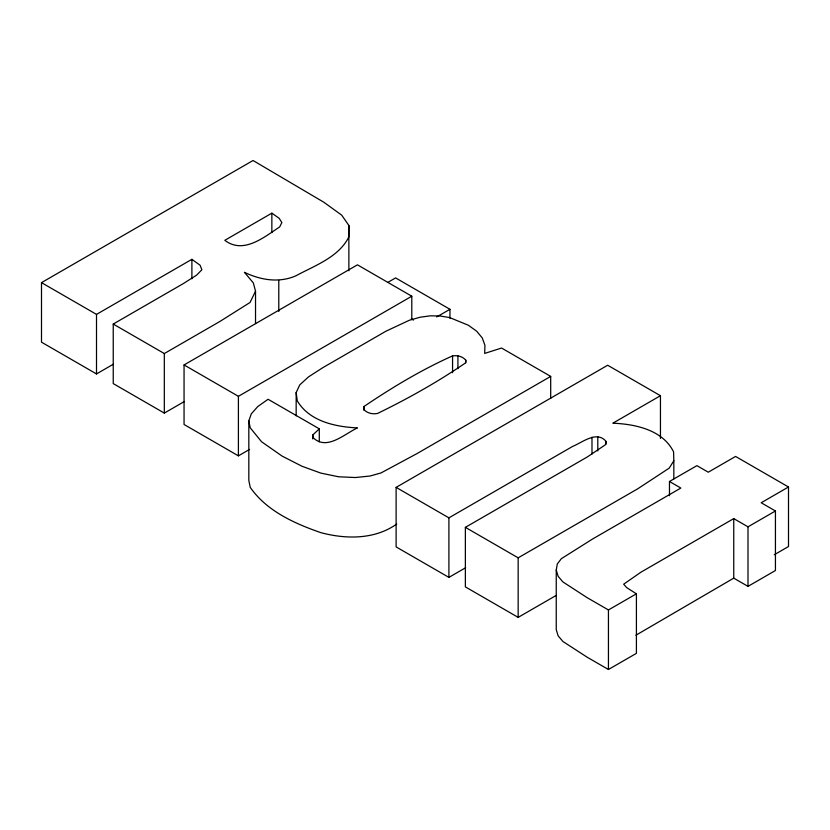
<?xml version="1.0" encoding="UTF-8"?>
<svg xmlns="http://www.w3.org/2000/svg" width="830" height="830" viewBox="0 0 830 830"><rect width="100%" height="100%" fill="white"/><g stroke="black" fill="none" stroke-linecap="round" stroke-linejoin="round"><path stroke-width="1.25" d="M113.337 364.214L96.508 373.936L41.5 342.178L41.5 282.636L253.046 160.501L323.876 202.261L341.701 215.157L348.87 225.459L348.818 236.996C338.682 257.29 314.736 265.579 295.937 275.788C279.067 283.227 260.537 280.073 244.425 272.302L253.337 282.916L255.526 291.237L255.526 323.596M465.806 360.179L465.568 362.866C437.669 381.987 407.976 398.649 377.567 413.444C372.577 414.429 367.005 413.309 363.665 409.242L364.038 406.461C392.144 387.454 421.567 369.755 452.568 355.883C457.372 355.188 462.58 356.329 465.806 360.179L465.806 362.762M635.894 635.24L733.751 578.147L747.996 586.364L775.438 570.521L775.438 510.979L747.996 526.822L733.751 518.605L640.978 572.161L623.672 584.196L626.754 587.671L636.413 593.813L636.413 653.355L608.442 669.499L587.152 657.204L562.906 641.476L558.144 635.853L556.245 629.628L556.245 570.086L557.293 563.975L561.339 558.694L592.765 538.898L680.839 488.05L669.468 481.483L669.468 495.728M465.63 567.741L448.906 577.389L396.118 546.908L396.118 487.376L448.906 517.847L572.648 446.405C582.494 442.432 596.78 430.22 606.18 441.519L605.371 444.787L587.412 456.894L465.371 527.351L465.371 586.893L518.159 617.375L556.152 595.442M396.792 523.989C374.787 539.666 345.975 539.355 320.857 532.653C294.401 523.481 266.669 511.021 250.235 487.355L248.824 480.404L248.824 420.862L251.324 413.797L257.746 406.586L268.069 399.261L319.291 428.83L319.291 441.778M296.165 415.861L296.165 392.569L299.755 384.892L308.521 376.882L322.953 367.576L385.929 331.212L409.377 320.245L420.177 317.216L430.355 315.825L440.118 315.991L449.694 317.6L468.245 325.184L476.721 331.243L482.282 337.976L484.938 345.363L484.679 353.414L501.569 348.04L550.695 376.405L550.695 398.41M255.526 291.237L250.038 302.473L220.116 321.335L164.319 353.549L113.233 324.053L113.233 383.595L164.319 413.091L184.405 401.492M660.452 438.427L660.452 395.713L612.851 423.196C635.313 424.12 662.745 429.857 673.587 451.883L673.825 460.785L669.208 468.13L637.72 488.808L518.159 557.833L465.371 527.351M312.754 438.904L312.754 435.013L319.291 428.83M41.5 282.636L96.508 314.394L191.896 259.323L200.072 265.216L201.887 269.771L196.617 275.135L183.534 283.466L113.233 324.053M271.856 213.154L224.816 240.316C243.398 254.53 263.992 237.266 279.679 226.912L281.858 222.544L279.129 218.259L271.856 213.154L271.856 232.576M249.591 449.404L238.407 455.857L184.053 424.483L184.053 364.941L357.44 264.832L411.794 296.217L411.794 319.509M387.88 282.376L395.599 277.915L449.953 309.3L449.953 318.295M184.053 364.941L238.407 396.315L411.794 296.217M436.715 316.936L449.953 309.3M550.695 376.405L417.158 453.502L380.96 472.965L370.004 476.026L355.416 477.53L338.578 476.783L320.857 473.11L302.11 466.304L282.179 456.137L261.585 441.778L250.235 427.813L248.824 420.862M396.118 487.376L607.664 365.242L660.452 395.713M669.468 481.483L696.91 465.651L708.27 472.208L735.577 456.438L788.5 486.992L788.5 546.534L774.297 554.731M788.5 486.992L761.193 502.762L775.438 510.979M556.245 570.086L558.144 576.311L562.906 581.934L587.152 597.662L608.442 609.957L636.413 593.813M411.286 318.813L413.506 320.089M312.754 435.013L313.211 437.773C326.927 450.929 344.377 433.945 357.471 427.907C335.362 426.838 309.528 421.433 297.275 400.88L296.165 392.569M747.996 526.822L747.996 586.364M733.751 518.605L733.751 578.147M673.825 460.785L673.825 478.91M608.442 609.957L608.442 669.499M606.18 441.519L606.18 444.102M597.797 436.715L597.797 450.949M591.987 437.202L591.987 454.031M518.159 557.833L518.159 617.375M457.921 355.748L457.921 368.696M452.568 355.883L452.568 372.712M448.906 517.847L448.906 577.389M364.038 406.461L364.038 410.352M348.87 225.459L348.87 270.767M278.787 280.374L278.787 311.437M238.407 396.315L238.407 455.857M191.896 259.323L191.896 278.735M164.319 353.549L164.319 413.091M96.508 314.394L96.508 373.936"/></g></svg>
